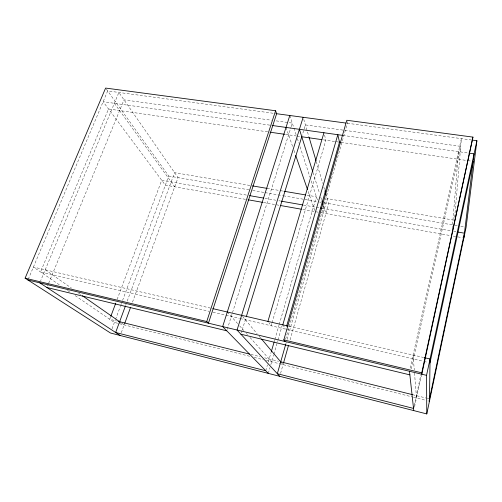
<?xml version="1.0" encoding="UTF-8"?>
<svg xmlns="http://www.w3.org/2000/svg" width="502" height="502" viewBox="0 0 502 502"><rect width="100%" height="100%" fill="white"/><g stroke="black" fill="none" stroke-linecap="round" stroke-linejoin="round"><path stroke-width="0.38" stroke-dasharray="2.51 1.88" d="M452.271 228.793L458.464 151.654M454.68 217.36L461.376 138.621L409.965 369.052M414.188 405.409L420.808 374.944M414.57 406.89L421.485 375.044M411.213 368.819L460.717 146.371L305.404 124.916L302.217 135.27M285.851 343.826L286.278 342.326M287.138 339.321L327.273 198.616L453.664 220.114M280.562 373.388L283.473 363.122M290.087 339.823L328.741 203.586L326.294 195.334M285.613 339.226L347.378 123.26L346.945 121.013M268.319 373.388L270.001 367.583M270.835 364.684L273.634 355.021M273.854 354.274L277.763 340.758M277.982 340.011L282.111 325.748M265.74 370.752L267.459 364.86M268.313 361.911L271.136 352.222M274.192 341.724L274.625 340.224M274.845 339.477L278.993 325.233M279.212 324.487L316.392 196.765L307.142 195.196M271.82 323.526L271.155 325.779L268.84 322.654M272.04 322.773L325.867 140.215L324.33 134.241M241.349 332.757L242.02 330.592M242.24 329.87L246.049 317.515M227.224 329.368L290.909 127.514M291.141 126.774L292.302 123.103L275.24 120.744M121.308 332.682L124.703 323.426M132.497 302.122L178.059 177.639L118.861 92.45L40.656 280.787M125.594 305.536L126.134 304.061M127.219 301.118L174.596 172.65L250.115 185.495M112.04 328.785L115.209 320.245M115.485 319.51L120.392 306.295M120.662 305.561L121.478 303.359M122.57 300.422L168.741 176.033L106.43 89.218M110.553 317.063L109.731 319.259L116.577 320.966M117.117 299.506L161.713 180.262L246.557 195.096M47.508 286.084L48.387 283.944M48.675 283.228L124 99.854L271.362 120.21M28.25 279.288L107.666 90.944L273.54 113.301M347.359 123.254L471.466 139.983M269.781 125.136L103.123 101.718L165.359 185.144L245.698 199.363M342.866 135.408L468.134 153.01M267.66 131.85L108.532 108.972L40.555 271.952L209.19 311.315M285.494 134.41L296.337 135.973M297.109 136.086L300.209 136.531M323.395 139.863L334.991 141.526M335.7 141.633L338.078 141.972M341.172 142.417L467.042 160.514M467.808 160.627L471.635 161.173M267.07 188.382L279.401 190.478M280.172 190.609L283.253 191.13M168.741 176.033L248.81 189.819M252.65 190.484L264.19 192.467M264.956 192.605L282.645 195.648M283.41 195.78L317.251 201.609M319.548 202.005L321.079 202.268M324.148 202.795L453.25 225.028M454.774 225.285L457.793 225.806M460.817 226.327L464.601 226.979M265.012 198.328L275.78 200.21M278.861 200.744L280.398 201.013M303.472 205.048L315.658 207.182M316.385 207.307L319.297 207.815M322.209 208.324L452.089 231.039M453.632 231.303L455.948 231.711M263.45 202.501L278.88 205.23M302.8 209.466L314.377 211.511M318.224 212.189L315.149 211.649L307.996 190.961M321.299 212.735L451.706 235.808M453.224 236.078L457.021 236.749M457.78 236.881L462.336 237.691M210.539 308.109L33.402 267.058L60.403 285.525M288.876 326.269L423.418 357.449M212.999 312.206L225.191 315.049M225.956 315.225L239.435 318.375M240.176 318.544L285.839 329.205M286.604 329.387L423.211 361.271M423.964 361.446L427.735 362.331M250.95 354.431L260.061 356.696M264.617 357.832L278.547 361.302M412.525 394.666L426.562 398.161M427.296 398.343L429.492 398.889M249.626 356.263L114.393 322.447L73.901 294.756M254.188 357.405L263.312 359.689M266.355 360.449L412.713 397.044M413.472 397.233L425.138 400.15M428.018 400.872L429.455 401.23M67.469 290.357L70.688 292.559M45.218 269.8L71.535 288.161M78.594 293.093L80.521 294.436M121.597 323.1L124.163 324.894M227.299 311.993L237.622 323.57M239.686 325.886L243.809 330.517M246.394 333.416L247.423 334.57M250.002 337.463L271.676 361.779M242.56 316.423L257.099 333.73M259.095 336.108L261.09 338.486M281.176 362.394L283.046 364.621M114.356 103.299L174.709 186.8M282.795 324.857L285.337 328.572M286.021 127.42L292.917 147.368M293.94 150.324L295.22 154.02M289.811 115.498L293.701 127.395M293.946 128.135L296.381 135.571M297.353 138.546L298.809 143.007M300.027 146.722L309.991 177.206M311.209 180.921L318.017 201.741M313.016 172.544L319.586 193.421M320.759 197.148L321.694 200.135M323.338 205.349L325.917 213.551M303.76 119.369L308.931 136.801M316.279 161.569L322.736 183.324M323.846 187.077L324.518 189.329M413.09 355.052L414.269 369.886M414.52 373.011L416.503 397.992"/><path stroke-width="0.75" d="M429.455 401.23L430.057 358.986L424.152 357.619M472.94 137.109L421.805 374.216L421.755 372.817L472.94 137.109L346.8 120.267L283.818 339.91L284.967 341.486M463.854 237.954L474.083 153.85L468.874 153.116M472.244 140.089L476.9 140.717L466.113 227.243L426.782 413.93L110.478 333.008L25.1 278.183L105.608 88.07L275.585 110.76L276.64 113.722L208.449 323.188L206.742 321.525L25.1 278.183M429.492 398.889L464.432 233.192L457.491 231.98M430.001 362.858L473.166 161.393M426.782 413.93L426.543 375.345L476.9 140.717M413.861 406.915L413.529 408.421L277.33 373.701L285.638 344.573M283.686 362.369L288.38 345.834M286.623 326.181L339.49 142.179L337.821 134.699L282.795 324.857M271.356 351.469L273.973 342.477M267.911 321.406L323.947 132.748M246.275 316.768L301.758 136.751L321.851 139.638M303.145 117.292L237.057 330.027L279.733 376.312M289.811 115.498L222.656 326.582L268.319 373.388M206.742 321.525L275.585 110.76M124.703 323.426L130.614 307.262M125.318 306.27L115.648 332.487L265.74 370.752M110.823 316.335L115.749 303.164M275.824 113.609L345.803 123.046M272.103 125.462L342.866 135.408M269.988 132.183L284.716 134.304M338.85 142.085L340.4 142.304M252.431 185.891L267.07 188.382M284.025 191.262L305.605 194.933M249.632 195.636L263.475 198.058M281.164 201.151L302.706 204.916M320.753 208.073L322.209 208.324M248.013 199.771L262.678 202.362M280.423 205.506L301.256 209.19M212.823 308.642L288.11 326.087M283.818 339.91L421.755 372.817M27.943 280.009L426.543 375.345M46.918 287.508L226.772 330.799M240.904 334.2L409.864 374.868M118.102 321.343L249.431 354.054M280.712 361.842L412.525 394.666M39.796 282.846L120.273 335.518M82.441 295.778L120.311 322.202M261.586 339.076L281.051 362.243M295.728 155.494L307.481 189.48M299.418 129.303L312.784 171.803M321.926 200.875L323.1 204.603M309.157 137.554L316.059 160.816M324.957 190.829L326.074 194.581M409.475 371.267L413.767 410.598"/></g></svg>
